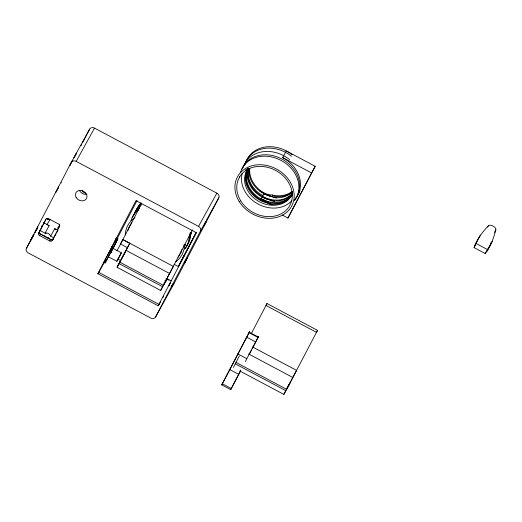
<?xml version="1.0" encoding="UTF-8"?>
<svg xmlns="http://www.w3.org/2000/svg" width="522" height="522" viewBox="0 0 522 522"><rect width="100%" height="100%" fill="white"/><g stroke="black" fill="none" stroke-linecap="round" stroke-linejoin="round"><path stroke-width="0.78" d="M82.339 190.23L82.313 191.594L85.712 193.401M110.775 252.159L112.869 248.315L121.385 252.805L116.869 261.3L108.374 256.785L110.09 253.444M116.869 261.3L121.385 252.805M121.071 259.943L127.453 247.722L120.53 244.042L122.84 239.591L129.763 243.272L117.058 267.284L160.652 290.46L192.481 229.797M239.761 370.966L283.87 394.41L288.49 385.477M240.681 370.796L230.704 389.647L221.72 384.871L249.627 331.574L233.902 361.811M230.704 389.647L240.87 370.059M474.139 247.65C476.893 239.291 482.341 232.146 488.338 225.817A3.85 2.166 27.6 0 1 492.637 225.935L493.394 226.333A3.85 2.166 27.6 0 1 495.841 229.804C493.603 238.182 490.706 246.697 485.153 253.503L474.139 247.65L476.977 241.255M490.165 245.457L491.111 242.371M33.323 235.435L30.628 240.505L31.085 239.578M164.006 284.131L164.913 282.369M183.972 255.982L183.503 256.915M35.385 231.52L35.75 230.802M233.419 367.403L239.363 356.024M112.635 248.576L116.771 240.942M114.605 242.325L115.936 239.637M112.641 248.811L117.939 238.632L116.804 240.877M170.479 282.696L169.702 284.17M37.33 228.14L36.951 228.949M116.152 239.226L116.758 238.006L106.044 258.09M263.78 193.969L264.002 193.531L271.394 196.5A25.708 20.984 32.7 0 0 273.306 196.905M258.155 337.277L258.612 336.344L245.32 361.537M71.951 161.474L72.33 160.717L71.338 162.512M112.4 249.288L110.723 252.478M170.426 282.787L170.192 283.25M35.281 231.983L34.954 232.61L35.222 232.192M105.764 258.631L103.8 262.533L105.679 259.206M127.453 247.722L129.763 243.272M181.734 260.132L181.264 261.065L182.256 259.264M251.415 350.255L249.19 354.516M252.152 348.833L258.044 337.486M26.4 248.361L71.299 162.368L89.647 129.13A3.85 3.178 28.9 0 1 94.515 128.118L216.884 193.16A3.85 3.178 28.9 0 1 218.816 197.786L173.917 283.779L155.569 317.011A3.85 3.178 28.9 0 1 150.701 318.028L28.332 252.987A3.85 3.178 28.9 0 1 26.4 248.361L34.211 234.215M58.236 187.796L57.864 188.599M74.385 157.083L73.961 157.898L74.431 157.102M80.969 145.749L81.726 144.307M82.476 142.858L89.647 129.13M42.275 225.53L41.564 226.881L42.308 225.543M46.412 218.431L39.418 231.827A1.925 1.592 28.9 0 0 40.383 234.137L50.582 239.559A1.925 1.592 28.9 0 0 53.016 239.05L52.233 240.472A1.925 1.592 28.9 0 1 49.792 240.981L39.6 235.559A1.925 1.592 28.9 0 1 38.635 233.249L45.995 219.155A1.925 1.592 28.9 0 1 48.429 218.646L58.627 224.068A1.925 1.592 28.9 0 1 59.593 226.378M47.528 219.808L48.278 218.372M52.233 240.472L59.639 226.365M97.836 273.724L135.988 200.644L196.324 232.714L158.173 305.788L97.836 273.724L98.625 272.295L158.962 304.365L158.173 305.788M117.065 238.802L137.064 200.487M112.889 248.544L116.262 241.973L115.695 241.693M117.15 250.508L141.593 203.671M174.087 264.302L178.315 266.553L196.259 232.179M196.187 232.695L178.315 266.553M155.569 317.011L200.468 231.024L218.816 197.786M282.317 215.044L287.955 218.039L315.177 166.283L286.284 150.923L282.617 157.572A30.798 25.441 28.9 0 1 295.935 197.831M315.177 166.283L287.955 218.039M251.323 333.578L267.01 303.536L317.52 330.38L288.64 385.497M480.384 235.083L474.857 245.307M487.633 227.168L488.338 225.817M494.432 232.512L495.841 229.804M485.153 253.503L492.279 241.405M486.752 251.63L488.873 247.578M31.183 239.396L33.14 235.735M35.933 230.437L37.825 226.9L37.408 227.788M71.762 161.833L69.635 165.794L71.201 162.773M117.098 250.704L117.267 250.371M166.048 280.353L166.72 279.029L165.311 281.612M181.832 259.949L182.563 258.56M182.53 258.749L183.405 257.098M205.838 222.45C208.056 218.079 201.733 230.045 204.794 224.421M186.7 259.101L187.372 257.783L185.962 260.367M233.53 362.522L224.29 380.14M74.483 156.887L76.525 153.109L74.548 156.887M35.476 231.605L35.711 231.161M37.297 227.997L35.985 230.456M36.847 229.145L36.488 229.83M111.656 248.009L111.989 247.376M169.467 284.523L168.906 285.632L169.878 283.837M110.586 250.038L111.31 248.661M112.387 249.503L110.716 252.648M262.246 196.774L263.91 193.701M288.907 384.988L289.938 382.985L287.244 388.068L288.529 385.569M57.1 189.91L55.939 192.155L57.655 188.873M57.348 189.577L57.616 189.068M110.312 253.026L113.176 247.506L111.564 246.652M164.821 282.363L173.363 266.422L122.853 239.572M165.794 280.993L160.652 290.46M186.21 260.034L184.664 262.873L186.073 260.295M224.127 380.447L221.72 384.871M288.777 385.236L296.587 370.372L252.478 346.928M289.018 384.942L283.87 394.41M53.59 238.352L53.851 237.862L50.634 236.153A4.169 4.039 76.5 0 0 50.36 235.533L49.779 234.92M110.547 252.413L104.981 263.16L108.445 256.902M172.273 285.403C174.883 280.588 169.741 290.154 172.338 285.358M36.383 229.889L36.781 229.151M53.505 238.521L53.074 239.317M35.803 231.115L35.542 231.598M165.004 282.324L164.045 284.072M57.785 188.625L58.138 187.972M52.996 239.461L52.787 239.852M183.235 257.3L183.972 255.976M61.165 182.935L61.361 182.583M36.899 228.93L37.264 228.258M35.783 230.835L35.405 231.507M71.299 162.368A3.85 3.178 28.9 0 1 76.166 161.357L94.515 128.118M38.635 233.249L39.418 231.827M39.6 235.559L40.383 234.137M46.98 224.767L49.649 219.925A5.775 4.77 28.9 0 1 50.262 219.423M43.567 222.646L49.179 225.628L45.016 233.164L39.757 230.372M50.634 236.153L54.797 228.61L58.014 230.326M49.792 240.981L50.582 239.559M57.185 229.837L59.13 226.32M54.229 237.177L56.122 233.752M56.878 232.381L57.635 231.011M98.599 272.706L105.287 260.602M135.048 212.284L137.671 207.541M200.468 231.024A3.85 3.178 28.9 0 0 198.536 226.398L216.884 193.16M158.936 304.776L160.508 301.925M162.871 297.657L163.654 296.228M247.735 168.887L246.606 170.929A25.663 21.2 28.9 0 0 260.406 202.255A25.663 21.2 28.9 0 0 292.666 193.414M262.077 197.022L260.569 199.802A25.937 21.428 28.9 0 0 268.51 201.727A25.663 21.2 28.9 0 0 292.45 193.93M267.01 303.536L265.939 305.468L316.456 332.318L317.52 330.38M117.757 266.096L117.085 267.264M290.545 196.911L291.55 196.357M291.498 196.389L290.408 196.983M291.517 196.324L290.539 196.716M45.682 233.112L46.51 233.177M44.226 235.742L44.996 235.924M271.473 200.226A25.708 20.984 32.7 0 1 269.561 199.809L262.168 196.859M276.764 197.929A26.863 22.192 28.9 0 1 273.319 197.166L267.969 195.404A25.708 21.108 33 0 1 266.814 194.921L264.556 193.838M274.618 201.198A26.863 22.192 28.9 0 1 271.486 200.487L266.135 198.732M269.659 203.782L267.727 203.149A25.663 21.2 28.9 0 1 247.395 169.506M245.418 169.898L246.893 170.407A25.708 21.174 24.7 0 1 247.865 168.821M262.723 197.159L264.98 198.256A25.708 21.108 33 0 0 266.135 198.725M476.26 243.591L487.267 249.444M282.617 157.572L311.51 172.926M76.166 161.357L198.536 226.398M115.616 238.534L117.437 239.5M114.618 241.118L115.166 241.405M169.585 273.495L125.991 250.332L117.894 265.848L120.699 260.661L117.672 259.049M113.261 246.534L113.796 246.815M166.883 278.598L171.19 280.895M165.989 278.663L168.86 280.19M110.351 251.545L111.793 252.309M164.945 280.562L166.381 281.325M46.863 218.444L49.649 219.925M119.695 262.122L163.282 285.286M249.262 332.214L258.246 336.99M118.957 263.532L162.544 286.702M249.014 332.658L257.998 337.434M246.612 337.14L255.597 341.917M38.739 233.027L43.652 235.637M49.27 238.626L51.841 239.996M248.694 354.007L292.803 377.452M237.817 353.916L246.802 358.692M235.996 362.392L286.506 389.242M235.259 363.808L285.769 390.652M229.654 369.543L238.645 374.32M222.287 383.729L231.272 388.505M259.695 190.954L264.236 193.153A25.937 21.428 28.9 0 0 272.177 195.078A25.708 21.017 32.8 0 0 274.096 195.515M48.272 237.66L48.853 238.202M59.573 224.075A5.775 4.77 28.9 0 1 57.811 227.794M173.917 283.779A3.85 3.178 28.9 0 1 171.882 285.24M47.965 225.772A5.775 4.77 28.9 0 1 49.179 225.628M54.797 228.61A5.775 4.77 28.9 0 1 55.391 229.778M45.068 233.236A4.169 3.882 -17.5 0 1 45.682 233.184M46.536 232.969A5.572 5.461 45 0 1 49.923 234.796M48.292 237.967A4.169 0.411 42.7 0 1 48.566 238.241M45.009 236.505A5.572 2.982 31.6 0 1 47.685 238.058M43.117 235.344A4.169 0.842 16.6 0 1 43.744 235.422M86.952 194.249A6.062 5.011 28.9 0 1 79.377 190.23M190.824 232.453A30.798 25.441 28.9 0 1 186.295 246.338M191.163 232.349A28.743 23.744 28.9 0 1 190.537 234.45M184.52 245.17A30.798 25.441 28.9 0 1 175.855 261.776M125.287 234.9A30.798 25.441 28.9 0 1 135.035 217.537M189.245 236.623A30.798 25.441 28.9 0 1 184.723 249.19M130.963 220.617A30.798 25.441 28.9 0 1 138.676 209.746M181.982 249.509A28.873 23.849 28.9 0 1 177.963 257.209M127.831 230.561A28.873 23.849 28.9 0 1 131.844 222.861M185.114 245.04A28.873 23.849 28.9 0 1 184.025 246.886M136.203 211.123A30.798 25.441 28.9 0 1 141.09 202.758M135.413 212.545A30.798 25.441 28.9 0 1 141.175 203.312M133.58 215.867A30.798 25.441 28.9 0 1 141.292 204.996M185.232 244.55A28.743 23.744 28.9 0 1 184.338 245.908M190.041 233.876A30.798 25.441 28.9 0 1 185.003 248.381M181.356 251.806A30.798 25.441 28.9 0 1 180.279 252.563M132.268 217.694A30.798 25.441 28.9 0 1 139.459 208.324M185.127 244.798A28.782 23.209 30.4 0 1 183.92 246.73M185.049 244.655A28.782 23.255 26.9 0 1 183.411 246.612M184.729 244.785A28.782 23.209 30.4 0 1 184.155 245.431M191.391 232.362A28.782 23.255 26.9 0 1 190.647 234.535M190.791 232.244A28.782 23.209 30.4 0 1 190.289 234.469M184.318 244.374A28.782 23.255 26.9 0 1 183.901 244.759M190.047 233.419A28.782 23.255 26.9 0 1 189.949 234M245.849 162.61A30.798 25.441 28.9 0 1 292.196 154.832M300.033 190.595A30.798 25.441 28.9 0 1 297.912 194.647M243.226 167.353A30.798 25.441 28.9 0 1 289.573 159.575M244.844 164.795A30.798 25.441 28.9 0 1 291.413 156.254M292.3 191.346A25.663 21.2 28.9 0 1 272.177 195.078M292.287 192.005A25.708 20.965 32.7 0 1 274.096 196.324M271.394 196.5A25.663 21.2 28.9 0 1 249.196 168.776M264.758 193.421A25.708 21.206 33.1 0 1 249.738 168.293M291.341 195.77A28.782 23.255 26.9 0 1 290.278 196.311M269.561 199.828A25.663 21.2 28.9 0 1 247.878 169.604M262.886 196.82A25.708 21.206 33.1 0 1 248.57 168.162M292.627 193.127A25.708 21.193 33.1 0 1 262.488 196.337M262.86 195.613A25.708 21.826 29.1 0 1 248.753 168.241M261.026 198.934A25.708 21.826 29.1 0 1 247.774 169.004M268.51 201.733A25.708 21.043 32.9 0 1 267.44 201.44A25.708 21.082 33 0 1 265.665 200.866L261.117 198.758L265.672 200.846A25.708 21.076 33 0 0 267.44 201.44M292.601 191.998A25.708 21.213 24.7 0 1 273.306 197.551M292.49 193.453A25.708 21.213 24.7 0 1 271.473 200.872M292.646 193.721A25.708 21.03 32.9 0 1 267.31 202.321M240.603 172.103A30.798 25.441 28.9 0 1 281.045 160.424A30.798 25.441 28.9 0 1 294.362 200.676M239.65 177.839A30.798 25.441 28.9 0 1 239.728 176.553M291.824 200.722A28.873 23.849 28.9 0 1 257.822 203.9A28.873 23.849 28.9 0 1 242.188 173.5M246.436 171.425A28.782 24.371 27.6 0 1 246.449 169.232M246.906 170.975A28.743 23.744 28.9 0 1 246.854 169.272M267.779 202.68A25.708 21.03 32.9 0 1 247.696 168.984M269.639 203.547A25.708 20.984 32.7 0 1 267.727 203.13M272.778 204.52A26.863 22.192 28.9 0 1 269.652 203.808M241.914 169.18A30.798 25.441 28.9 0 1 283.081 159.693A30.798 25.441 28.9 0 1 294.649 199.867M292.588 193.812A25.708 21.148 24.7 0 1 269.639 204.102M58.647 187.078L58.353 187.666L58.647 187.065M76.212 197.636A6.062 5.011 28.9 0 0 86.313 198.875A6.062 5.011 28.9 0 0 81.047 190.419A6.062 5.011 28.9 0 0 76.212 197.636M239.265 201.642A30.798 25.441 28.9 0 0 290.578 207.945A30.798 25.441 28.9 0 0 263.812 164.985A30.798 25.441 28.9 0 0 239.265 201.642M240.844 201.009A28.873 23.849 28.9 0 0 288.947 206.921A28.873 23.849 28.9 0 0 263.858 166.642A28.873 23.849 28.9 0 0 240.844 201.009"/></g></svg>
